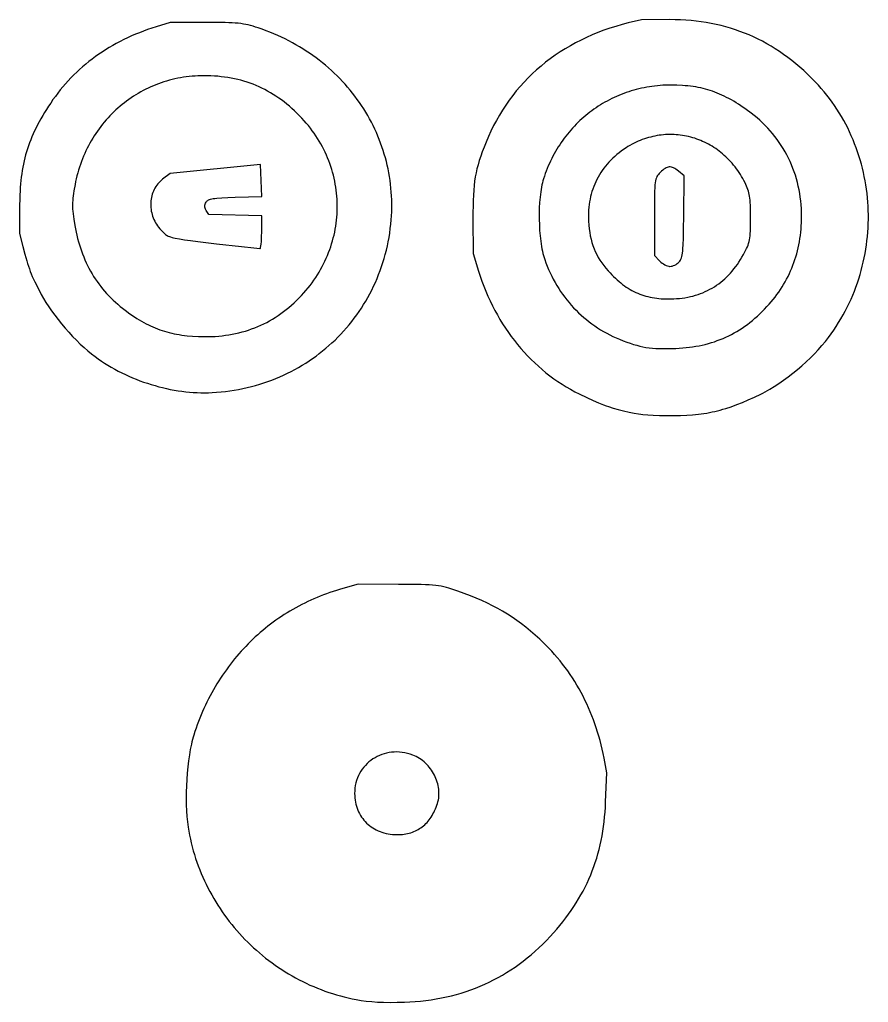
# Model space of a CAD drawing. Extents: x 28 to 1041, y 757 to 2190.
# Drawn here: x 764.9 to 1010.8, y 1043.2 to 1328.1 of the extents above; entities that cross this region are included whole.
import ezdxf

# ---------------------------------------------------------------- set-up
doc = ezdxf.new("R2010")
doc.units = 0
doc.header["$MEASUREMENT"] = 0
doc.layers.add('LAYER_1', color=18, linetype='CONTINUOUS')

msp = doc.modelspace()

# ---------------------------------------------------------------- linework, layer by layer
at = {"layer": 'LAYER_1'}
for points in [[(952.61, 1213.31), (954.54, 1213.31), (956.39, 1213.34), (958.17, 1213.41), (959.88, 1213.53), (961.54, 1213.7), (962.36, 1213.81), (963.16, 1213.93), (963.96, 1214.06), (964.75, 1214.2), (965.54, 1214.36), (966.32, 1214.53), (967.11, 1214.72), (967.89, 1214.92), (968.67, 1215.14), (969.46, 1215.38), (971.04, 1215.89), (972.66, 1216.48), (974.31, 1217.13), (976.01, 1217.86), (977.78, 1218.66), (979.62, 1219.53), (980.26, 1219.85), (980.9, 1220.2), (982.21, 1220.93), (983.54, 1221.74), (984.89, 1222.61), (986.23, 1223.55), (987.58, 1224.53), (988.91, 1225.56), (990.23, 1226.63), (991.52, 1227.74), (992.78, 1228.88), (994, 1230.03), (995.18, 1231.21), (996.3, 1232.39), (997.36, 1233.58), (998.36, 1234.77), (999.28, 1235.95), (1000.05, 1237), (1000.79, 1238.07), (1001.51, 1239.15), (1002.2, 1240.25), (1002.86, 1241.35), (1003.5, 1242.47), (1004.11, 1243.6), (1004.69, 1244.74), (1005.25, 1245.89), (1005.78, 1247.05), (1006.28, 1248.21), (1006.76, 1249.39), (1007.21, 1250.58), (1007.63, 1251.77), (1008.02, 1252.97), (1008.39, 1254.18), (1008.74, 1255.39), (1009.05, 1256.61), (1009.34, 1257.83), (1009.61, 1259.06), (1009.85, 1260.29), (1010.06, 1261.53), (1010.24, 1262.77), (1010.4, 1264.01), (1010.53, 1265.25), (1010.64, 1266.5), (1010.72, 1267.74), (1010.77, 1268.99), (1010.8, 1270.24), (1010.8, 1271.48), (1010.77, 1272.73), (1010.72, 1273.97), (1010.64, 1275.22), (1010.54, 1276.46), (1010.41, 1277.69), (1010.25, 1278.93), (1010.07, 1280.16), (1009.86, 1281.38), (1009.63, 1282.6), (1009.37, 1283.82), (1009.09, 1285.03), (1008.77, 1286.23), (1008.44, 1287.43), (1008.07, 1288.61), (1007.69, 1289.79), (1007.27, 1290.97), (1006.83, 1292.13), (1006.36, 1293.28), (1005.87, 1294.43), (1005.36, 1295.56), (1004.81, 1296.68), (1004.24, 1297.79), (1003.65, 1298.89), (1003.03, 1299.97), (1002.38, 1301.05), (1001.71, 1302.11), (1001.02, 1303.15), (1000.3, 1304.18), (999.55, 1305.2), (998.78, 1306.2), (997.98, 1307.18), (997.16, 1308.15), (996.31, 1309.1), (995.43, 1310.04), (994.33, 1311.16), (993.21, 1312.25), (992.09, 1313.3), (990.95, 1314.32), (989.8, 1315.29), (988.63, 1316.23), (987.45, 1317.14), (986.26, 1318.01), (985.06, 1318.84), (983.84, 1319.63), (982.61, 1320.39), (981.37, 1321.11), (980.11, 1321.8), (978.84, 1322.45), (977.55, 1323.06), (976.25, 1323.64), (974.93, 1324.19), (973.6, 1324.69), (972.26, 1325.16), (970.89, 1325.6), (969.52, 1326), (968.12, 1326.36), (966.72, 1326.69), (965.29, 1326.99), (963.85, 1327.24), (962.39, 1327.47), (960.92, 1327.66), (959.43, 1327.81), (957.92, 1327.93), (956.4, 1328.01), (954.85, 1328.06), (953.29, 1328.08), (945.04, 1328.06), (941.25, 1327.13), (939.43, 1326.66), (937.64, 1326.14), (935.88, 1325.59), (934.15, 1324.99), (932.45, 1324.34), (930.79, 1323.66), (929.15, 1322.94), (927.55, 1322.17), (925.98, 1321.37), (924.45, 1320.52), (922.95, 1319.64), (921.48, 1318.71), (920.05, 1317.75), (918.65, 1316.75), (917.29, 1315.71), (915.97, 1314.64), (914.68, 1313.52), (913.43, 1312.37), (912.22, 1311.18), (911.04, 1309.96), (909.9, 1308.7), (908.8, 1307.4), (907.74, 1306.07), (906.72, 1304.7), (905.74, 1303.3), (904.8, 1301.87), (903.9, 1300.4), (903.04, 1298.89), (902.22, 1297.36), (901.45, 1295.79), (900.71, 1294.19), (900.02, 1292.55), (899.45, 1291.11), (898.93, 1289.76), (898.47, 1288.47), (898.06, 1287.24), (897.71, 1286.04), (897.4, 1284.86), (897.13, 1283.68), (896.9, 1282.48), (896.72, 1281.25), (896.56, 1279.98), (896.44, 1278.63), (896.35, 1277.2), (896.29, 1275.68), (896.25, 1274.03), (896.23, 1272.25), (896.23, 1270.32), (896.26, 1260.34), (897.85, 1255.21), (898.33, 1253.71), (898.84, 1252.23), (899.39, 1250.78), (899.96, 1249.34), (900.57, 1247.92), (901.21, 1246.53), (901.88, 1245.16), (902.57, 1243.81), (903.3, 1242.48), (904.06, 1241.18), (904.84, 1239.9), (905.65, 1238.65), (906.49, 1237.42), (907.35, 1236.22), (908.25, 1235.04), (909.16, 1233.89), (910.11, 1232.77), (911.08, 1231.68), (912.07, 1230.61), (913.09, 1229.58), (914.13, 1228.57), (915.19, 1227.6), (916.28, 1226.65), (917.39, 1225.74), (918.53, 1224.85), (919.68, 1224), (920.86, 1223.18), (922.06, 1222.4), (923.28, 1221.65), (924.51, 1220.93), (925.77, 1220.24), (927.05, 1219.6), (929.2, 1218.55), (931.05, 1217.69), (932.65, 1216.98), (934.1, 1216.4), (934.79, 1216.14), (935.47, 1215.9), (936.84, 1215.47), (938.28, 1215.07), (939.88, 1214.67), (941.5, 1214.3), (942.91, 1214), (944.21, 1213.78), (944.85, 1213.69), (945.5, 1213.61), (946.88, 1213.49), (948.45, 1213.41), (950.33, 1213.35)], [(820.65, 1219.99), (821.96, 1220.07), (823.25, 1220.18), (824.54, 1220.32), (825.82, 1220.49), (827.08, 1220.69), (828.34, 1220.91), (829.58, 1221.16), (830.82, 1221.43), (832.04, 1221.73), (833.25, 1222.06), (834.45, 1222.41), (835.63, 1222.79), (836.81, 1223.19), (837.97, 1223.62), (839.11, 1224.07), (840.25, 1224.55), (841.37, 1225.05), (842.47, 1225.58), (843.56, 1226.12), (844.64, 1226.69), (845.69, 1227.29), (846.74, 1227.9), (847.77, 1228.54), (848.78, 1229.2), (849.78, 1229.88), (850.76, 1230.58), (851.72, 1231.31), (852.66, 1232.05), (853.59, 1232.81), (854.5, 1233.6), (855.39, 1234.4), (856.26, 1235.22), (857.12, 1236.07), (857.95, 1236.93), (858.77, 1237.81), (859.56, 1238.71), (860.34, 1239.62), (861.09, 1240.56), (861.82, 1241.51), (862.54, 1242.47), (863.23, 1243.46), (863.9, 1244.46), (864.55, 1245.48), (865.17, 1246.51), (865.78, 1247.56), (866.36, 1248.63), (866.91, 1249.71), (867.45, 1250.8), (867.96, 1251.91), (868.44, 1253.03), (868.91, 1254.17), (869.34, 1255.32), (869.75, 1256.48), (870.14, 1257.66), (870.5, 1258.85), (870.84, 1260.05), (871.15, 1261.26), (871.43, 1262.49), (871.68, 1263.72), (871.91, 1264.97), (872.11, 1266.23), (872.29, 1267.5), (872.43, 1268.78), (872.55, 1270.07), (872.63, 1271.23), (872.68, 1272.39), (872.71, 1273.54), (872.71, 1274.69), (872.69, 1275.83), (872.65, 1276.97), (872.58, 1278.11), (872.48, 1279.24), (872.36, 1280.36), (872.22, 1281.48), (872.05, 1282.59), (871.86, 1283.7), (871.64, 1284.8), (871.4, 1285.89), (871.14, 1286.98), (870.86, 1288.06), (870.55, 1289.13), (870.22, 1290.19), (869.87, 1291.24), (869.49, 1292.29), (869.1, 1293.32), (868.68, 1294.35), (868.24, 1295.37), (867.78, 1296.38), (867.3, 1297.38), (866.79, 1298.37), (866.27, 1299.35), (865.73, 1300.31), (865.16, 1301.27), (864.57, 1302.21), (863.97, 1303.15), (863.34, 1304.07), (862.7, 1304.98), (862.03, 1305.88), (861.35, 1306.76), (860.65, 1307.63), (859.93, 1308.49), (859.19, 1309.34), (858.43, 1310.17), (857.65, 1310.99), (856.85, 1311.79), (856.04, 1312.58), (855.21, 1313.35), (854.36, 1314.11), (853.49, 1314.86), (852.61, 1315.58), (851.71, 1316.3), (850.79, 1316.99), (849.86, 1317.67), (848.91, 1318.33), (847.94, 1318.98), (846.96, 1319.61), (845.96, 1320.22), (844.95, 1320.81), (843.92, 1321.38), (842.87, 1321.94), (841.81, 1322.48), (840.74, 1323), (839.65, 1323.5), (838.54, 1323.98), (837.42, 1324.44), (836.29, 1324.88), (835.14, 1325.29), (833.98, 1325.69), (833.22, 1325.94), (832.5, 1326.16), (831.8, 1326.36), (831.11, 1326.53), (830.43, 1326.68), (829.72, 1326.81), (828.99, 1326.92), (828.21, 1327.02), (827.38, 1327.09), (826.48, 1327.16), (825.49, 1327.2), (824.41, 1327.24), (821.9, 1327.28), (818.85, 1327.29), (808.53, 1327.29), (804.4, 1326), (803.17, 1325.61), (801.96, 1325.19), (800.77, 1324.76), (799.6, 1324.3), (798.44, 1323.83), (797.29, 1323.34), (796.17, 1322.82), (795.06, 1322.29), (793.97, 1321.74), (792.9, 1321.17), (791.84, 1320.58), (790.8, 1319.97), (789.78, 1319.35), (788.78, 1318.7), (787.8, 1318.04), (786.83, 1317.35), (785.88, 1316.65), (784.95, 1315.93), (784.04, 1315.19), (783.14, 1314.43), (782.27, 1313.65), (781.41, 1312.86), (780.57, 1312.04), (779.75, 1311.21), (778.95, 1310.36), (778.17, 1309.5), (777.4, 1308.61), (776.66, 1307.71), (775.93, 1306.79), (775.23, 1305.85), (774.54, 1304.89), (773.88, 1303.91), (773.26, 1302.98), (772.67, 1302.06), (772.1, 1301.15), (771.56, 1300.25), (771.05, 1299.36), (770.56, 1298.48), (770.09, 1297.6), (769.64, 1296.73), (769.22, 1295.87), (768.82, 1295), (768.44, 1294.14), (768.08, 1293.28), (767.75, 1292.41), (767.43, 1291.54), (767.14, 1290.67), (766.87, 1289.8), (766.61, 1288.91), (766.38, 1288.02), (766.16, 1287.12), (765.96, 1286.21), (765.78, 1285.29), (765.62, 1284.35), (765.48, 1283.4), (765.35, 1282.44), (765.24, 1281.46), (765.14, 1280.45), (765.06, 1279.43), (765, 1278.39), (764.95, 1277.33), (764.92, 1276.24), (764.89, 1273.99), (764.89, 1266.07), (765.84, 1262.29), (766.42, 1260.07), (766.93, 1258.2), (767.19, 1257.36), (767.44, 1256.58), (767.7, 1255.82), (767.97, 1255.09), (768.25, 1254.37), (768.56, 1253.64), (768.9, 1252.89), (769.27, 1252.12), (770.12, 1250.41), (771.16, 1248.43), (771.8, 1247.28), (772.51, 1246.09), (773.31, 1244.88), (774.16, 1243.64), (775.08, 1242.39), (776.04, 1241.14), (777.05, 1239.89), (778.09, 1238.66), (779.15, 1237.45), (780.24, 1236.28), (781.34, 1235.14), (782.44, 1234.06), (783.54, 1233.03), (784.62, 1232.07), (785.69, 1231.19), (786.73, 1230.39), (787.64, 1229.74), (788.57, 1229.11), (789.51, 1228.49), (790.47, 1227.9), (791.45, 1227.32), (792.45, 1226.76), (793.45, 1226.23), (794.47, 1225.71), (795.51, 1225.21), (796.55, 1224.73), (797.61, 1224.28), (798.67, 1223.84), (799.74, 1223.43), (800.82, 1223.04), (801.91, 1222.67), (803.01, 1222.32), (804.11, 1222), (805.21, 1221.69), (806.32, 1221.41), (807.43, 1221.16), (808.54, 1220.92), (809.65, 1220.72), (810.77, 1220.53), (811.88, 1220.37), (812.99, 1220.23), (814.1, 1220.12), (815.21, 1220.04), (816.31, 1219.97), (817.4, 1219.94), (818.49, 1219.93), (819.58, 1219.95)], [(818.43, 1236.21), (819.48, 1236.21), (820.52, 1236.24), (821.55, 1236.28), (822.56, 1236.36), (823.57, 1236.46), (824.56, 1236.58), (825.54, 1236.72), (826.51, 1236.89), (827.47, 1237.08), (828.42, 1237.3), (829.36, 1237.54), (830.29, 1237.81), (831.21, 1238.1), (832.11, 1238.41), (833.01, 1238.75), (833.89, 1239.11), (834.76, 1239.49), (835.62, 1239.9), (836.48, 1240.33), (837.32, 1240.79), (838.15, 1241.27), (838.97, 1241.78), (839.78, 1242.31), (840.57, 1242.86), (841.36, 1243.44), (842.14, 1244.04), (842.9, 1244.67), (843.66, 1245.32), (844.41, 1245.99), (845.14, 1246.69), (845.87, 1247.41), (846.58, 1248.16), (847.23, 1248.87), (847.85, 1249.59), (848.46, 1250.32), (849.04, 1251.06), (849.6, 1251.81), (850.14, 1252.56), (850.67, 1253.33), (851.17, 1254.11), (851.65, 1254.89), (852.1, 1255.68), (852.54, 1256.48), (852.96, 1257.28), (853.36, 1258.1), (853.73, 1258.92), (854.08, 1259.74), (854.42, 1260.57), (854.73, 1261.41), (855.02, 1262.25), (855.29, 1263.09), (855.55, 1263.94), (855.77, 1264.79), (855.98, 1265.65), (856.17, 1266.51), (856.34, 1267.37), (856.49, 1268.24), (856.61, 1269.11), (856.72, 1269.97), (856.8, 1270.85), (856.86, 1271.72), (856.91, 1272.59), (856.93, 1273.46), (856.93, 1274.33), (856.91, 1275.21), (856.87, 1276.08), (856.81, 1276.95), (856.73, 1277.82), (856.62, 1278.69), (856.5, 1279.55), (856.35, 1280.42), (856.19, 1281.28), (856, 1282.13), (855.8, 1282.99), (855.57, 1283.84), (855.32, 1284.68), (855.05, 1285.52), (854.77, 1286.36), (854.46, 1287.19), (854.13, 1288.02), (853.77, 1288.84), (853.4, 1289.65), (853.01, 1290.46), (852.6, 1291.26), (852.16, 1292.05), (851.71, 1292.83), (851.23, 1293.61), (850.74, 1294.38), (850.22, 1295.14), (849.68, 1295.89), (849.12, 1296.63), (848.55, 1297.36), (847.95, 1298.08), (847.33, 1298.79), (846.69, 1299.49), (846.02, 1300.18), (845.29, 1300.91), (844.54, 1301.62), (843.79, 1302.3), (843.04, 1302.96), (842.28, 1303.6), (841.51, 1304.21), (840.73, 1304.79), (839.95, 1305.36), (839.16, 1305.89), (838.36, 1306.41), (837.55, 1306.9), (836.74, 1307.36), (835.91, 1307.8), (835.08, 1308.22), (834.24, 1308.62), (833.38, 1308.99), (832.52, 1309.34), (831.65, 1309.66), (830.77, 1309.96), (829.88, 1310.24), (828.98, 1310.5), (828.06, 1310.73), (827.14, 1310.94), (826.2, 1311.13), (825.25, 1311.29), (824.29, 1311.43), (823.32, 1311.55), (822.34, 1311.65), (821.34, 1311.73), (820.33, 1311.78), (819.31, 1311.82), (818.27, 1311.83), (817.41, 1311.82), (816.55, 1311.79), (815.7, 1311.74), (814.85, 1311.68), (814.01, 1311.59), (813.17, 1311.49), (812.34, 1311.37), (811.51, 1311.23), (810.7, 1311.07), (809.88, 1310.9), (809.08, 1310.71), (808.28, 1310.5), (807.48, 1310.27), (806.7, 1310.03), (805.92, 1309.77), (805.15, 1309.5), (804.38, 1309.21), (803.63, 1308.9), (802.88, 1308.57), (802.14, 1308.23), (801.41, 1307.88), (800.69, 1307.51), (799.98, 1307.12), (799.27, 1306.72), (798.58, 1306.3), (797.89, 1305.87), (797.22, 1305.43), (796.55, 1304.97), (795.89, 1304.49), (795.25, 1304), (794.62, 1303.5), (793.99, 1302.99), (793.38, 1302.46), (792.78, 1301.91), (792.19, 1301.36), (791.61, 1300.79), (791.04, 1300.21), (790.49, 1299.61), (789.94, 1299), (789.41, 1298.38), (788.9, 1297.75), (788.39, 1297.11), (787.9, 1296.45), (787.42, 1295.78), (786.95, 1295.11), (786.5, 1294.41), (786.06, 1293.71), (785.64, 1293), (785.23, 1292.28), (784.84, 1291.54), (784.45, 1290.8), (784.09, 1290.04), (783.74, 1289.28), (783.4, 1288.51), (783.08, 1287.72), (782.78, 1286.93), (782.49, 1286.12), (782.22, 1285.31), (781.96, 1284.49), (781.72, 1283.66), (781.5, 1282.82), (781.29, 1281.97), (781.1, 1281.12), (780.93, 1280.25), (780.62, 1278.48), (780.49, 1277.71), (780.39, 1276.99), (780.31, 1276.31), (780.25, 1275.67), (780.21, 1275.05), (780.2, 1274.43), (780.2, 1273.82), (780.23, 1273.19), (780.29, 1272.53), (780.36, 1271.84), (780.57, 1270.29), (780.87, 1268.44), (781.04, 1267.47), (781.23, 1266.51), (781.45, 1265.57), (781.68, 1264.64), (781.92, 1263.72), (782.19, 1262.81), (782.47, 1261.91), (782.78, 1261.03), (783.1, 1260.16), (783.44, 1259.3), (783.8, 1258.46), (784.17, 1257.63), (784.57, 1256.81), (784.98, 1256.01), (785.41, 1255.22), (785.86, 1254.44), (786.32, 1253.67), (786.81, 1252.92), (787.31, 1252.18), (787.83, 1251.46), (788.37, 1250.75), (788.93, 1250.05), (789.5, 1249.37), (790.09, 1248.7), (790.7, 1248.04), (791.33, 1247.4), (791.97, 1246.77), (792.63, 1246.16), (793.31, 1245.56), (794.01, 1244.97), (794.72, 1244.4), (795.46, 1243.84), (796.85, 1242.84), (798.21, 1241.91), (798.88, 1241.48), (799.54, 1241.07), (800.21, 1240.68), (800.87, 1240.31), (801.53, 1239.95), (802.18, 1239.61), (802.84, 1239.3), (803.5, 1239), (804.16, 1238.71), (804.83, 1238.45), (805.5, 1238.2), (806.17, 1237.96), (806.85, 1237.75), (807.54, 1237.55), (808.23, 1237.36), (808.94, 1237.19), (809.65, 1237.04), (810.37, 1236.89), (811.11, 1236.77), (811.86, 1236.65), (812.62, 1236.55), (813.4, 1236.47), (815, 1236.33), (816.68, 1236.25)], [(955.01, 1232.79), (956.02, 1232.84), (957.01, 1232.91), (957.98, 1233), (958.94, 1233.11), (959.89, 1233.24), (960.83, 1233.39), (961.75, 1233.56), (962.66, 1233.75), (963.56, 1233.96), (964.45, 1234.2), (965.32, 1234.45), (966.19, 1234.73), (967.04, 1235.03), (967.88, 1235.35), (968.71, 1235.69), (969.53, 1236.05), (970.34, 1236.44), (971.14, 1236.84), (971.93, 1237.27), (972.71, 1237.72), (973.48, 1238.2), (974.25, 1238.69), (975, 1239.21), (975.75, 1239.75), (976.48, 1240.31), (977.21, 1240.9), (977.93, 1241.51), (978.65, 1242.14), (979.35, 1242.8), (980.05, 1243.48), (980.75, 1244.18), (981.43, 1244.91), (982.05, 1245.59), (982.64, 1246.27), (983.22, 1246.97), (983.77, 1247.68), (984.31, 1248.39), (984.83, 1249.12), (985.32, 1249.85), (985.8, 1250.59), (986.26, 1251.35), (986.7, 1252.11), (987.12, 1252.88), (987.53, 1253.66), (987.91, 1254.45), (988.27, 1255.25), (988.61, 1256.06), (988.94, 1256.87), (989.24, 1257.7), (989.53, 1258.53), (989.79, 1259.37), (990.04, 1260.23), (990.27, 1261.09), (990.47, 1261.95), (990.66, 1262.83), (990.83, 1263.72), (990.98, 1264.61), (991.11, 1265.52), (991.22, 1266.43), (991.31, 1267.35), (991.38, 1268.27), (991.43, 1269.21), (991.46, 1270.15), (991.47, 1271.11), (991.46, 1272.23), (991.41, 1273.34), (991.33, 1274.44), (991.23, 1275.54), (991.09, 1276.63), (990.92, 1277.71), (990.73, 1278.78), (990.5, 1279.84), (990.24, 1280.89), (989.96, 1281.93), (989.65, 1282.96), (989.3, 1283.97), (988.93, 1284.97), (988.53, 1285.96), (988.11, 1286.94), (987.65, 1287.9), (987.17, 1288.85), (986.66, 1289.78), (986.13, 1290.7), (985.56, 1291.6), (984.98, 1292.49), (984.36, 1293.35), (983.72, 1294.2), (983.06, 1295.03), (982.37, 1295.85), (981.65, 1296.64), (980.91, 1297.41), (980.14, 1298.17), (979.35, 1298.9), (978.54, 1299.61), (977.7, 1300.3), (976.84, 1300.97), (975.35, 1302.06), (973.9, 1303.07), (973.19, 1303.54), (972.49, 1303.98), (971.79, 1304.41), (971.1, 1304.81), (970.42, 1305.19), (969.74, 1305.56), (969.06, 1305.9), (968.39, 1306.22), (967.71, 1306.52), (967.04, 1306.81), (966.36, 1307.07), (965.69, 1307.32), (965, 1307.55), (964.32, 1307.76), (963.63, 1307.95), (962.93, 1308.13), (962.22, 1308.29), (961.5, 1308.44), (960.78, 1308.57), (960.04, 1308.69), (959.29, 1308.79), (958.53, 1308.87), (957.75, 1308.94), (956.96, 1309), (955.33, 1309.08), (953.62, 1309.11), (952.82, 1309.1), (952.02, 1309.08), (951.23, 1309.04), (950.44, 1308.99), (949.66, 1308.92), (948.88, 1308.83), (948.11, 1308.73), (947.34, 1308.62), (946.57, 1308.49), (945.81, 1308.35), (945.06, 1308.19), (944.31, 1308.01), (943.56, 1307.83), (942.83, 1307.62), (942.09, 1307.41), (941.37, 1307.18), (940.65, 1306.93), (939.93, 1306.68), (939.22, 1306.4), (938.52, 1306.12), (937.83, 1305.82), (937.14, 1305.51), (936.46, 1305.18), (935.79, 1304.84), (935.12, 1304.49), (934.46, 1304.13), (933.81, 1303.75), (933.17, 1303.36), (932.53, 1302.96), (931.91, 1302.55), (931.29, 1302.12), (930.68, 1301.68), (930.08, 1301.23), (929.49, 1300.77), (928.91, 1300.29), (928.33, 1299.8), (927.77, 1299.31), (927.21, 1298.8), (926.67, 1298.28), (926.13, 1297.74), (925.61, 1297.2), (925.09, 1296.65), (924.59, 1296.08), (924.1, 1295.51), (923.61, 1294.92), (923.14, 1294.32), (922.68, 1293.72), (922.23, 1293.1), (921.79, 1292.47), (921.36, 1291.83), (920.94, 1291.19), (920.54, 1290.53), (920.15, 1289.86), (919.77, 1289.19), (919.4, 1288.5), (919.05, 1287.81), (918.7, 1287.1), (918.37, 1286.39), (918.06, 1285.67), (917.75, 1284.94), (917.46, 1284.2), (917.18, 1283.45), (916.92, 1282.69), (916.67, 1281.93), (916.51, 1281.37), (916.35, 1280.78), (916.21, 1280.16), (916.08, 1279.51), (915.96, 1278.83), (915.86, 1278.13), (915.68, 1276.66), (915.54, 1275.12), (915.46, 1273.53), (915.42, 1271.9), (915.42, 1270.26), (915.47, 1268.61), (915.56, 1266.98), (915.7, 1265.39), (915.88, 1263.84), (916.1, 1262.37), (916.23, 1261.67), (916.37, 1260.99), (916.52, 1260.33), (916.68, 1259.71), (916.85, 1259.11), (917.03, 1258.55), (917.39, 1257.56), (917.77, 1256.58), (918.17, 1255.62), (918.6, 1254.67), (919.05, 1253.74), (919.52, 1252.82), (920.01, 1251.92), (920.53, 1251.03), (921.07, 1250.16), (921.62, 1249.31), (922.2, 1248.47), (922.81, 1247.66), (923.43, 1246.85), (924.07, 1246.07), (924.73, 1245.31), (925.41, 1244.56), (926.11, 1243.83), (926.83, 1243.13), (927.56, 1242.44), (928.32, 1241.77), (929.09, 1241.12), (929.88, 1240.5), (930.69, 1239.89), (931.52, 1239.31), (932.36, 1238.75), (933.22, 1238.21), (934.09, 1237.69), (934.98, 1237.19), (935.88, 1236.72), (936.8, 1236.27), (937.74, 1235.85), (938.68, 1235.45), (939.79, 1235.01), (940.83, 1234.61), (941.81, 1234.26), (942.76, 1233.95), (943.68, 1233.68), (944.58, 1233.45), (945.47, 1233.25), (946.37, 1233.09), (947.28, 1232.96), (948.22, 1232.86), (949.19, 1232.78), (950.22, 1232.74), (951.3, 1232.72), (952.45, 1232.72), (953.69, 1232.75)], [(954.42, 1247.16), (955.25, 1247.21), (956.07, 1247.28), (956.88, 1247.37), (957.67, 1247.49), (958.45, 1247.62), (959.22, 1247.79), (959.97, 1247.97), (960.72, 1248.18), (961.45, 1248.41), (962.16, 1248.67), (962.87, 1248.94), (963.56, 1249.24), (964.24, 1249.57), (964.9, 1249.91), (965.56, 1250.28), (966.2, 1250.67), (966.82, 1251.09), (967.44, 1251.52), (968.04, 1251.98), (968.62, 1252.47), (969.2, 1252.97), (969.76, 1253.5), (970.3, 1254.05), (970.84, 1254.62), (971.36, 1255.22), (971.86, 1255.84), (972.36, 1256.48), (972.84, 1257.14), (973.3, 1257.83), (973.75, 1258.53), (974.19, 1259.26), (974.62, 1260.02), (975.25, 1261.21), (975.51, 1261.75), (975.74, 1262.25), (975.94, 1262.75), (976.1, 1263.24), (976.24, 1263.74), (976.36, 1264.26), (976.45, 1264.82), (976.53, 1265.42), (976.58, 1266.08), (976.62, 1266.81), (976.67, 1268.53), (976.68, 1270.66), (976.67, 1272.66), (976.62, 1274.32), (976.58, 1275.04), (976.53, 1275.71), (976.47, 1276.32), (976.39, 1276.88), (976.29, 1277.41), (976.18, 1277.91), (976.05, 1278.4), (975.9, 1278.87), (975.73, 1279.33), (975.53, 1279.8), (975.07, 1280.79), (974.75, 1281.41), (974.42, 1282.02), (974.07, 1282.62), (973.72, 1283.21), (973.35, 1283.78), (972.97, 1284.33), (972.58, 1284.88), (972.17, 1285.41), (971.76, 1285.93), (971.34, 1286.43), (970.9, 1286.92), (970.46, 1287.39), (970, 1287.85), (969.54, 1288.3), (969.07, 1288.74), (968.58, 1289.15), (968.09, 1289.56), (967.6, 1289.95), (967.09, 1290.33), (966.58, 1290.69), (966.05, 1291.03), (965.52, 1291.37), (964.99, 1291.68), (964.45, 1291.98), (963.9, 1292.27), (963.34, 1292.54), (962.78, 1292.8), (962.22, 1293.04), (961.65, 1293.27), (961.07, 1293.48), (960.49, 1293.68), (959.9, 1293.86), (959.32, 1294.02), (958.72, 1294.17), (958.13, 1294.3), (957.53, 1294.42), (956.92, 1294.52), (956.32, 1294.61), (955.71, 1294.67), (955.1, 1294.73), (954.49, 1294.76), (953.88, 1294.78), (953.26, 1294.79), (952.65, 1294.77), (952.03, 1294.74), (951.42, 1294.7), (950.8, 1294.63), (950.18, 1294.55), (949.57, 1294.46), (948.95, 1294.34), (948.34, 1294.21), (947.73, 1294.06), (947.12, 1293.9), (946.51, 1293.72), (945.9, 1293.51), (945.29, 1293.3), (944.69, 1293.06), (944.09, 1292.81), (943.5, 1292.54), (942.9, 1292.25), (942.32, 1291.94), (941.73, 1291.62), (941.15, 1291.27), (940.58, 1290.91), (939.88, 1290.45), (939.21, 1289.97), (938.56, 1289.48), (937.93, 1288.97), (937.33, 1288.45), (936.75, 1287.91), (936.18, 1287.35), (935.64, 1286.79), (935.13, 1286.21), (934.63, 1285.61), (934.16, 1285.01), (933.71, 1284.38), (933.28, 1283.75), (932.88, 1283.11), (932.5, 1282.45), (932.14, 1281.78), (931.81, 1281.09), (931.5, 1280.4), (931.22, 1279.7), (930.95, 1278.98), (930.72, 1278.25), (930.5, 1277.52), (930.31, 1276.77), (930.15, 1276.01), (930.01, 1275.25), (929.89, 1274.47), (929.8, 1273.69), (929.73, 1272.89), (929.69, 1272.09), (929.67, 1271.28), (929.68, 1270.46), (929.72, 1269.63), (929.8, 1268.51), (929.91, 1267.44), (930.06, 1266.4), (930.24, 1265.39), (930.45, 1264.42), (930.71, 1263.49), (931, 1262.57), (931.32, 1261.69), (931.69, 1260.83), (932.1, 1259.99), (932.54, 1259.17), (933.03, 1258.36), (933.57, 1257.57), (934.14, 1256.78), (934.77, 1256.01), (935.43, 1255.24), (935.95, 1254.68), (936.47, 1254.13), (936.99, 1253.61), (937.51, 1253.12), (938.03, 1252.64), (938.56, 1252.18), (939.08, 1251.75), (939.61, 1251.34), (940.14, 1250.95), (940.67, 1250.57), (941.21, 1250.22), (941.75, 1249.89), (942.3, 1249.58), (942.85, 1249.29), (943.41, 1249.02), (943.97, 1248.77), (944.55, 1248.53), (945.13, 1248.32), (945.72, 1248.12), (946.32, 1247.95), (946.93, 1247.79), (947.55, 1247.65), (948.18, 1247.52), (948.82, 1247.42), (949.47, 1247.33), (950.14, 1247.25), (950.81, 1247.2), (951.51, 1247.16), (952.21, 1247.14), (952.93, 1247.13), (953.67, 1247.14)], [(834.5, 1261.7), (834.55, 1261.71), (834.6, 1261.77), (834.65, 1261.88), (834.7, 1262.04), (834.79, 1262.47), (834.86, 1263.04), (834.93, 1263.74), (834.98, 1264.54), (835.01, 1265.43), (835.02, 1266.4), (835.02, 1271.19), (819.68, 1271.58), (818.92, 1272.78), (818.74, 1273.1), (818.61, 1273.41), (818.54, 1273.7), (818.51, 1273.99), (818.54, 1274.27), (818.61, 1274.57), (818.74, 1274.87), (818.92, 1275.19), (819.05, 1275.37), (819.21, 1275.53), (819.39, 1275.68), (819.61, 1275.81), (819.87, 1275.93), (820.18, 1276.03), (820.54, 1276.13), (820.97, 1276.21), (821.47, 1276.28), (822.04, 1276.34), (823.43, 1276.44), (825.19, 1276.52), (827.38, 1276.59), (835.08, 1276.78), (834.67, 1286.07), (808.53, 1283.48), (806.31, 1281.81), (805.93, 1281.5), (805.56, 1281.17), (805.22, 1280.82), (804.91, 1280.46), (804.61, 1280.07), (804.34, 1279.67), (804.09, 1279.26), (803.86, 1278.83), (803.66, 1278.4), (803.48, 1277.95), (803.32, 1277.49), (803.19, 1277.02), (803.08, 1276.54), (802.99, 1276.06), (802.93, 1275.57), (802.89, 1275.08), (802.87, 1274.58), (802.88, 1274.08), (802.91, 1273.58), (802.97, 1273.08), (803.04, 1272.58), (803.15, 1272.08), (803.27, 1271.59), (803.42, 1271.1), (803.6, 1270.62), (803.79, 1270.14), (804.02, 1269.67), (804.26, 1269.21), (804.53, 1268.76), (804.83, 1268.32), (805.15, 1267.9), (805.49, 1267.48), (805.94, 1266.98), (806.33, 1266.53), (806.73, 1266.14), (806.93, 1265.97), (807.15, 1265.8), (807.39, 1265.65), (807.65, 1265.5), (807.94, 1265.36), (808.26, 1265.23), (808.62, 1265.1), (809.03, 1264.98), (809.48, 1264.86), (809.98, 1264.75), (811.16, 1264.52), (812.62, 1264.28), (814.38, 1264.04), (816.48, 1263.77), (821.9, 1263.14), (829.17, 1262.33), (832.72, 1261.92)], [(953.31, 1256.56), (953.63, 1256.59), (953.98, 1256.66), (954.35, 1256.79), (954.71, 1256.95), (955.07, 1257.14), (955.41, 1257.37), (955.73, 1257.62), (956, 1257.88), (956.18, 1258.1), (956.34, 1258.36), (956.49, 1258.65), (956.62, 1258.99), (956.74, 1259.39), (956.84, 1259.86), (956.93, 1260.42), (957, 1261.07), (957.07, 1261.82), (957.12, 1262.7), (957.21, 1264.84), (957.27, 1267.58), (957.31, 1271.01), (957.42, 1282.82), (955.8, 1284.14), (955.41, 1284.44), (955.04, 1284.7), (954.69, 1284.92), (954.35, 1285.1), (954.03, 1285.23), (953.72, 1285.32), (953.41, 1285.37), (953.11, 1285.37), (952.81, 1285.32), (952.51, 1285.24), (952.21, 1285.1), (951.89, 1284.93), (951.57, 1284.71), (951.23, 1284.44), (950.88, 1284.13), (950.51, 1283.77), (950.22, 1283.47), (949.96, 1283.19), (949.74, 1282.9), (949.55, 1282.6), (949.39, 1282.26), (949.25, 1281.86), (949.14, 1281.38), (949.05, 1280.82), (948.97, 1280.15), (948.92, 1279.35), (948.88, 1278.41), (948.85, 1277.3), (948.83, 1274.54), (948.82, 1270.91), (948.82, 1259.74), (950.32, 1258.15), (950.65, 1257.83), (951.02, 1257.53), (951.41, 1257.26), (951.81, 1257.03), (952.22, 1256.83), (952.61, 1256.69), (952.98, 1256.59), (953.15, 1256.57)], [(876.38, 1043.3), (877.96, 1043.38), (879.53, 1043.48), (881.08, 1043.62), (882.61, 1043.79), (884.12, 1044), (885.62, 1044.24), (887.1, 1044.51), (888.56, 1044.82), (890, 1045.16), (891.43, 1045.53), (892.84, 1045.94), (894.23, 1046.38), (895.61, 1046.85), (896.97, 1047.36), (898.31, 1047.9), (899.63, 1048.48), (900.94, 1049.09), (902.23, 1049.73), (903.51, 1050.41), (904.76, 1051.12), (906, 1051.87), (907.23, 1052.65), (908.44, 1053.46), (909.63, 1054.31), (910.81, 1055.19), (911.97, 1056.1), (913.11, 1057.05), (914.24, 1058.04), (915.35, 1059.06), (916.44, 1060.11), (917.52, 1061.19), (918.59, 1062.31), (919.56, 1063.38), (920.5, 1064.45), (921.41, 1065.53), (922.28, 1066.61), (923.12, 1067.69), (923.94, 1068.78), (924.71, 1069.88), (925.46, 1070.98), (926.18, 1072.1), (926.86, 1073.22), (927.52, 1074.35), (928.14, 1075.49), (928.74, 1076.64), (929.3, 1077.8), (929.84, 1078.97), (930.35, 1080.16), (930.82, 1081.36), (931.27, 1082.57), (931.69, 1083.79), (932.08, 1085.04), (932.45, 1086.29), (932.78, 1087.56), (933.09, 1088.85), (933.37, 1090.16), (933.63, 1091.49), (933.86, 1092.83), (934.06, 1094.19), (934.23, 1095.57), (934.38, 1096.98), (934.51, 1098.4), (934.61, 1099.85), (934.68, 1101.32), (935.03, 1109.77), (934.22, 1114.04), (933.96, 1115.33), (933.69, 1116.6), (933.39, 1117.86), (933.07, 1119.11), (932.73, 1120.34), (932.36, 1121.56), (931.98, 1122.77), (931.57, 1123.97), (931.15, 1125.15), (930.7, 1126.32), (930.23, 1127.48), (929.74, 1128.62), (929.22, 1129.75), (928.69, 1130.87), (928.14, 1131.97), (927.56, 1133.06), (926.97, 1134.13), (926.35, 1135.2), (925.71, 1136.24), (925.06, 1137.27), (924.38, 1138.29), (923.68, 1139.29), (922.96, 1140.28), (922.22, 1141.26), (921.46, 1142.21), (920.68, 1143.16), (919.88, 1144.09), (919.06, 1145), (918.22, 1145.9), (917.35, 1146.78), (916.47, 1147.65), (915.57, 1148.5), (914.24, 1149.71), (912.92, 1150.85), (911.6, 1151.94), (910.28, 1152.97), (908.95, 1153.95), (907.6, 1154.88), (906.23, 1155.77), (904.84, 1156.62), (903.41, 1157.43), (901.94, 1158.21), (900.42, 1158.96), (898.84, 1159.69), (897.2, 1160.39), (895.5, 1161.08), (893.72, 1161.76), (891.86, 1162.43), (890.09, 1163.03), (889.29, 1163.27), (888.54, 1163.49), (887.79, 1163.67), (887.04, 1163.83), (886.26, 1163.96), (885.44, 1164.07), (884.55, 1164.15), (883.56, 1164.22), (882.47, 1164.28), (881.25, 1164.31), (878.34, 1164.36), (874.66, 1164.38), (862.96, 1164.41), (858.57, 1163.2), (857.61, 1162.92), (856.65, 1162.63), (855.7, 1162.33), (854.75, 1162.01), (853.82, 1161.68), (852.89, 1161.34), (851.97, 1160.98), (851.06, 1160.61), (850.15, 1160.22), (849.25, 1159.82), (848.36, 1159.41), (847.48, 1158.98), (846.61, 1158.54), (845.75, 1158.09), (844.89, 1157.62), (844.05, 1157.15), (843.21, 1156.65), (842.38, 1156.15), (841.56, 1155.63), (840.75, 1155.1), (839.95, 1154.56), (839.15, 1154.01), (838.37, 1153.44), (837.6, 1152.86), (836.83, 1152.27), (836.08, 1151.67), (835.33, 1151.05), (834.59, 1150.43), (833.87, 1149.79), (833.15, 1149.14), (832.45, 1148.48), (831.75, 1147.8), (831.06, 1147.12), (830.39, 1146.42), (829.72, 1145.72), (829.07, 1145), (828.42, 1144.27), (827.79, 1143.53), (827.17, 1142.78), (826.55, 1142.01), (825.95, 1141.24), (825.36, 1140.46), (824.78, 1139.66), (824.21, 1138.86), (823.66, 1138.05), (823.11, 1137.22), (822.58, 1136.39), (822.06, 1135.54), (821.54, 1134.69), (821.04, 1133.82), (820.56, 1132.95), (820.08, 1132.06), (819.62, 1131.17), (819.17, 1130.26), (818.73, 1129.35), (818.3, 1128.43), (817.89, 1127.5), (817.48, 1126.56), (817.09, 1125.61), (816.72, 1124.65), (816.35, 1123.68), (816, 1122.7), (815.66, 1121.72), (815.34, 1120.72), (815.15, 1120.11), (814.97, 1119.46), (814.8, 1118.78), (814.64, 1118.06), (814.33, 1116.55), (814.06, 1114.93), (813.82, 1113.23), (813.61, 1111.47), (813.45, 1109.66), (813.31, 1107.82), (813.22, 1105.96), (813.16, 1104.11), (813.15, 1102.28), (813.17, 1100.49), (813.24, 1098.75), (813.34, 1097.08), (813.5, 1095.51), (813.59, 1094.76), (813.7, 1094.04), (813.89, 1092.87), (814.11, 1091.72), (814.35, 1090.57), (814.61, 1089.43), (814.89, 1088.3), (815.2, 1087.17), (815.53, 1086.06), (815.88, 1084.95), (816.26, 1083.85), (816.65, 1082.76), (817.06, 1081.67), (817.5, 1080.6), (817.96, 1079.54), (818.43, 1078.48), (818.93, 1077.44), (819.44, 1076.41), (819.98, 1075.38), (820.53, 1074.37), (821.11, 1073.37), (821.7, 1072.38), (822.31, 1071.4), (822.94, 1070.44), (823.59, 1069.48), (824.25, 1068.54), (824.93, 1067.61), (825.63, 1066.7), (826.35, 1065.8), (827.08, 1064.91), (827.83, 1064.03), (828.59, 1063.17), (829.38, 1062.32), (830.17, 1061.49), (830.99, 1060.67), (831.81, 1059.87), (832.66, 1059.08), (833.51, 1058.31), (834.38, 1057.55), (835.27, 1056.81), (836.17, 1056.08), (837.08, 1055.38), (838.01, 1054.69), (838.95, 1054.01), (839.9, 1053.35), (840.87, 1052.71), (841.84, 1052.09), (842.83, 1051.49), (843.83, 1050.91), (844.85, 1050.34), (845.87, 1049.79), (846.91, 1049.26), (847.95, 1048.75), (849.01, 1048.26), (850.08, 1047.8), (851.16, 1047.35), (852.25, 1046.92), (853.34, 1046.51), (854.45, 1046.12), (855.56, 1045.76), (856.69, 1045.41), (857.82, 1045.09), (858.96, 1044.79), (860.11, 1044.51), (861.27, 1044.25), (862.44, 1044.02), (863.84, 1043.78), (865.33, 1043.59), (866.9, 1043.44), (868.57, 1043.33), (870.35, 1043.26), (872.24, 1043.23), (874.25, 1043.25)], [(874.23, 1091.84), (874.77, 1091.85), (875.3, 1091.87), (875.81, 1091.92), (876.32, 1091.98), (876.81, 1092.06), (877.3, 1092.15), (877.77, 1092.27), (878.23, 1092.4), (878.68, 1092.56), (879.12, 1092.73), (879.55, 1092.91), (879.97, 1093.12), (880.38, 1093.34), (880.78, 1093.58), (881.16, 1093.84), (881.53, 1094.12), (881.9, 1094.41), (882.25, 1094.72), (882.59, 1095.05), (882.92, 1095.39), (883.23, 1095.76), (883.54, 1096.14), (883.83, 1096.54), (884.12, 1096.95), (884.39, 1097.39), (884.65, 1097.84), (884.89, 1098.3), (885.13, 1098.79), (885.35, 1099.29), (885.57, 1099.81), (885.77, 1100.35), (885.95, 1100.9), (886.1, 1101.39), (886.21, 1101.9), (886.3, 1102.4), (886.36, 1102.92), (886.39, 1103.44), (886.39, 1103.96), (886.37, 1104.48), (886.32, 1105), (886.24, 1105.53), (886.14, 1106.05), (886.02, 1106.57), (885.87, 1107.08), (885.7, 1107.6), (885.51, 1108.1), (885.29, 1108.6), (885.05, 1109.09), (884.8, 1109.57), (884.52, 1110.04), (884.22, 1110.5), (883.9, 1110.94), (883.57, 1111.37), (883.21, 1111.79), (882.84, 1112.19), (882.45, 1112.58), (882.05, 1112.94), (881.63, 1113.29), (881.19, 1113.62), (880.74, 1113.92), (880.28, 1114.2), (879.8, 1114.46), (879.31, 1114.7), (878.81, 1114.9), (878.03, 1115.18), (877.25, 1115.4), (876.47, 1115.57), (875.7, 1115.69), (874.93, 1115.77), (874.16, 1115.8), (873.41, 1115.78), (872.66, 1115.72), (871.93, 1115.61), (871.21, 1115.47), (870.5, 1115.28), (869.81, 1115.05), (869.14, 1114.79), (868.49, 1114.48), (867.86, 1114.14), (867.25, 1113.77), (866.66, 1113.36), (866.11, 1112.91), (865.58, 1112.44), (865.08, 1111.93), (864.61, 1111.39), (864.17, 1110.82), (863.76, 1110.23), (863.4, 1109.6), (863.07, 1108.95), (862.78, 1108.28), (862.53, 1107.58), (862.32, 1106.86), (862.15, 1106.12), (862.04, 1105.36), (861.96, 1104.57), (861.94, 1103.77), (861.96, 1103.13), (862.01, 1102.49), (862.08, 1101.87), (862.18, 1101.26), (862.31, 1100.67), (862.47, 1100.09), (862.66, 1099.53), (862.87, 1098.98), (863.1, 1098.44), (863.36, 1097.93), (863.65, 1097.43), (863.95, 1096.95), (864.28, 1096.48), (864.64, 1096.04), (865.01, 1095.61), (865.41, 1095.21), (865.83, 1094.82), (866.27, 1094.46), (866.73, 1094.11), (867.2, 1093.79), (867.7, 1093.49), (868.21, 1093.22), (868.75, 1092.96), (869.3, 1092.73), (869.86, 1092.53), (870.44, 1092.35), (871.04, 1092.2), (871.65, 1092.07), (872.28, 1091.97), (872.92, 1091.9), (873.57, 1091.85)]]:
    msp.add_lwpolyline(points, close=True, dxfattribs=at)

doc.saveas('drawing.dxf')
